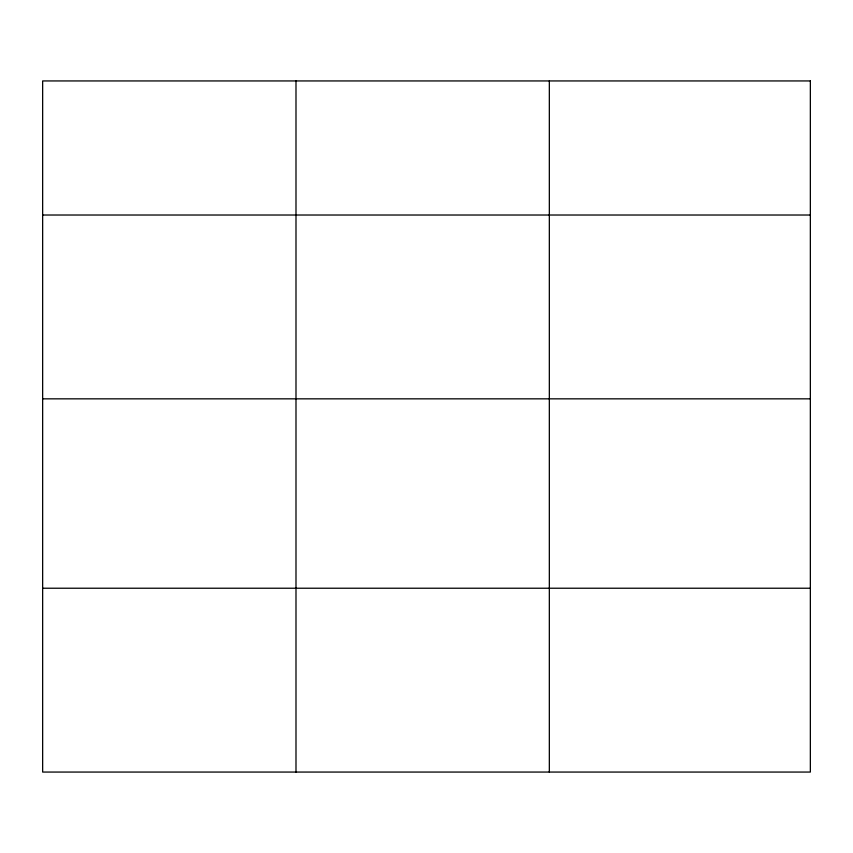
<?xml version="1.0" encoding="UTF-8"?>
<svg xmlns="http://www.w3.org/2000/svg" width="853" height="853" viewBox="0 0 853 853"><rect width="100%" height="100%" fill="white"/><g stroke="black" fill="none" stroke-linecap="round" stroke-linejoin="round"><path stroke-width="1.28" d="M42.65 215.02L810.35 215.02M42.65 398.841L810.35 398.841M42.65 588.229L810.35 588.229M549.332 80.939L549.332 772.061M295.991 80.939L295.991 772.061M810.35 80.939L42.65 80.939L42.65 772.061L810.35 772.061L810.35 80.939"/></g></svg>
